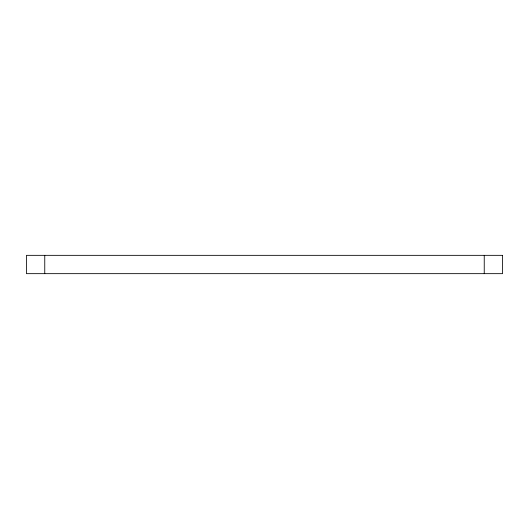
<?xml version="1.0" encoding="UTF-8"?>
<svg xmlns="http://www.w3.org/2000/svg" width="529" height="529" viewBox="0 0 529 529"><rect width="100%" height="100%" fill="white"/><g stroke="black" fill="none" stroke-linecap="round" stroke-linejoin="round"><path stroke-width="0.79" d="M484.24 255.342L484.24 273.658M44.76 255.342L44.76 273.658M502.55 255.342L26.45 255.342L26.45 273.658L502.55 273.658L502.55 255.342"/></g></svg>
